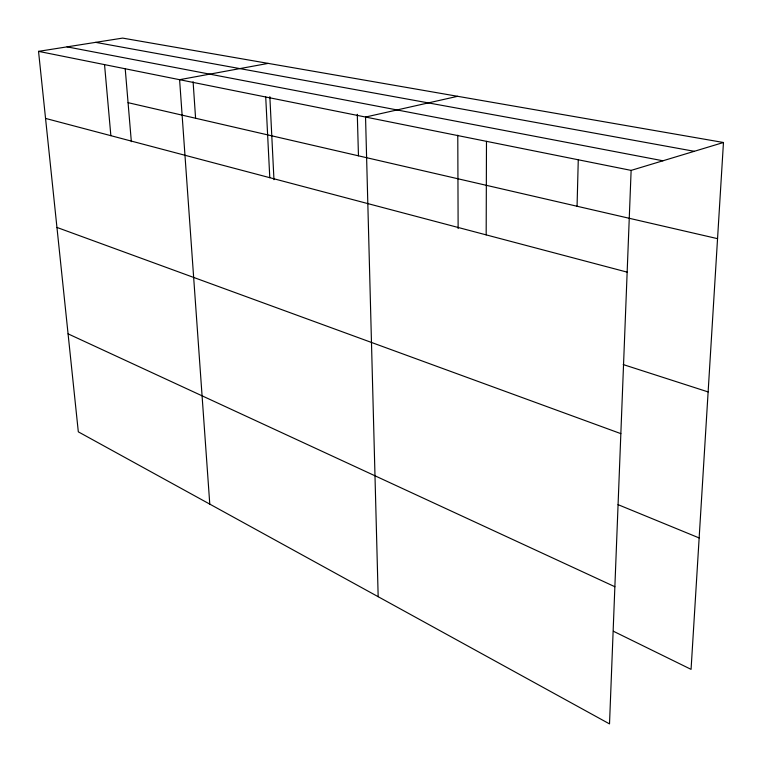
<?xml version="1.0" encoding="UTF-8"?>
<svg xmlns="http://www.w3.org/2000/svg" width="762" height="762" viewBox="0 0 762 762"><rect width="100%" height="100%" fill="white"/><g stroke="black" fill="none" stroke-linecap="round" stroke-linejoin="round"><path stroke-width="1.14" d="M486.175 234.877L486.48 141.332M577.063 206.254L578.263 160.077M723.462 142.494L631.127 170.393L609.514 723.9L78.315 431.835L38.538 51.359L122.634 38.1L723.462 142.494L691.067 669.36L613.439 631.269M457.629 96.307L365.541 117.043L378.171 596.703M268.205 63.389L179.594 79.686L209.779 504.12M95.65 42.358L694.306 151.305M67.066 46.863L662.94 160.782M38.538 51.359L631.127 170.393M128.064 102.67L717.547 238.658M45.549 118.415L627.155 272.139M623.202 364.56L708.127 391.925M56.95 227.438L620.849 433.635M618.058 504.654L699.145 537.943M68.075 333.851L614.867 586.73M104.537 64.618L110.861 135.674M125.206 68.628L131.34 141.665M193.1 81.753L195.586 118.243M265.719 96.993L269.786 177.679M269.843 96.641L273.958 179.68M357.292 114.29L358.464 155.819M457.781 135.179L458.133 228.533"/></g></svg>
